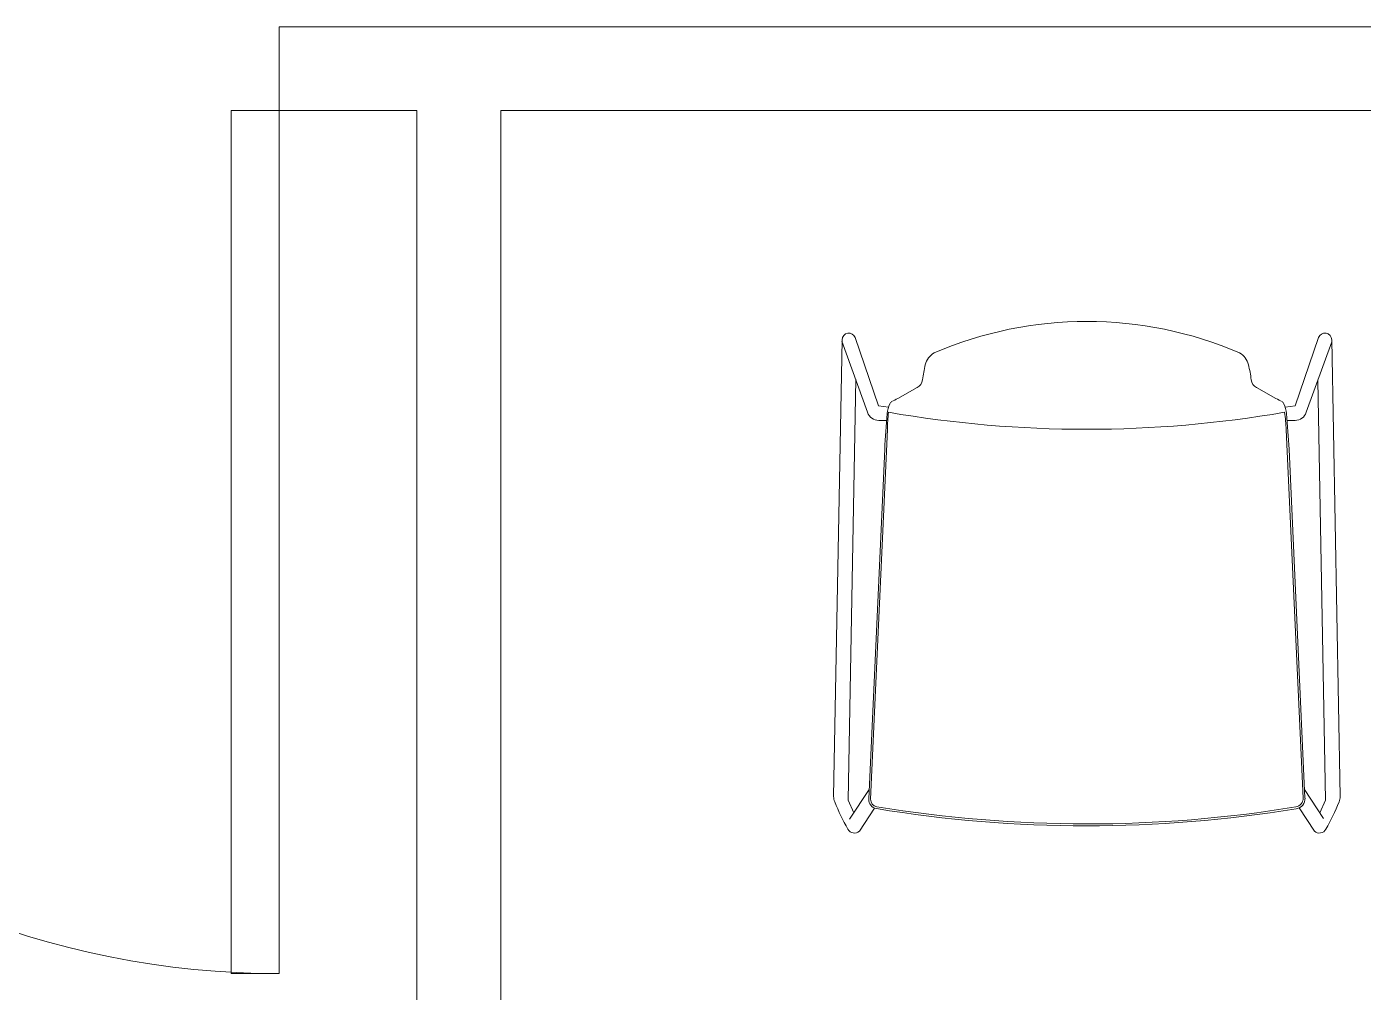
# Model space of a CAD drawing. Header units: inches. Extents: x 1 to 4637, y -664 to 702.
# Drawn here: x 1330 to 1385.8, y -531.5 to -491.2 of the extents above; entities that cross this region are included whole.
import ezdxf

# ---------------------------------------------------------------- set-up
doc = ezdxf.new("R2010")
doc.units = ezdxf.units.IN
doc.header["$MEASUREMENT"] = 0
for name, color, linetype, lineweight in [('A-DOOR', 31, 'Continuous', 9), ('I-FURN', 30, 'Continuous', 9), ('I-WALL', 2, 'Continuous', 9)]:
    doc.layers.add(name, color=color, linetype=linetype, lineweight=lineweight)

# ---------------------------------------------------------------- blocks, each defined once
blk = doc.blocks.new('Single-Flush - With Sidelight - 36_ x 96_-2457194-New Construction - Tel_Data_Elec Plan')
at = {"layer": 'A-DOOR', "color": 250, "lineweight": 20}
for p, q in [((-16, 37.75), (-18, 37.75)), ((-18, 1.75), (-18, 37.75)), ((-16, 37.75), (-16, 1.75)), ((-16, 1.75), (-18, 1.75))]:
    blk.add_line(p, q, dxfattribs=at)
at = {"layer": 'A-DOOR'}
blk.add_arc((-18, 1.75), 36, 360, 90, dxfattribs=at)
blk = doc.blocks.new('Desk - Group 3 - Typical-V18-New Construction - Tel_Data_Elec Plan')
at = {"layer": 'I-FURN'}
for p, q in [((11.893, 41.64), (12.244, 60.695)), ((13.303, 57.667), (12.242, 60.632)), ((12.792, 60.782), (13.771, 57.937)), ((31.156, 57.937), (32.136, 60.782)), ((32.686, 60.603), (31.624, 57.667)), ((32.684, 60.695), (33.034, 41.64)), ((12.825, 59.056), (12.502, 41.49)), ((14.573, 58.246), (15.383, 58.695)), ((29.545, 58.695), (30.355, 58.246)), ((32.425, 41.49), (32.104, 58.993)), ((13.771, 57.937), (14.188, 57.886)), ((30.74, 57.886), (31.156, 57.937)), ((13.438, 41.533), (14.144, 56.952)), ((14.105, 57.329), (13.776, 57.329)), ((30.784, 56.94), (31.488, 41.573)), ((31.151, 57.329), (30.823, 57.329)), ((13.358, 41.536), (14.026, 56.126)), ((30.901, 56.126), (31.568, 41.577)), ((12.562, 40.692), (13.376, 41.93)), ((31.552, 41.93), (32.342, 40.729)), ((12.502, 41.49), (12.74, 40.963)), ((32.188, 40.963), (32.425, 41.49)), ((13.6, 41.158), (12.967, 40.195)), ((31.961, 40.195), (31.323, 41.166))]:
    blk.add_line(p, q, dxfattribs=at)
for centre, radius, start, end in [((22.464, 45.251), 16.204, 66.8319, 113.1698), ((12.525, 60.69), 0.282, 19, 178.9467), ((32.402, 60.69), 0.282, 1.0533, 161), ((16.512, 59.45), 0.817, 121.2196, 165.9044), ((28.416, 59.45), 0.817, 14.0956, 58.8065), ((20.598, 58.424), 5.03, 165.9044, 173.1407), ((24.329, 58.424), 5.03, 6.8593, 14.0956), ((15.172, 59.076), 0.435, 299, 353.1407), ((29.756, 59.076), 0.435, 186.8593, 241), ((15.339, 57.5), 1.215, 154.594, 174.6265), ((14.473, 57.912), 0.255, 128.581, 154.594), ((11.857, 63.145), 5.601, 296.0135, 299), ((33.071, 63.145), 5.601, 241, 243.9865), ((30.455, 57.912), 0.255, 25.406, 51.419), ((29.588, 57.5), 1.215, 5.3735, 25.406), ((13.776, 57.829), 0.5, 199, 270), ((45.068, 54.704), 31.074, 174.6265, 177.3768), ((18.065, 57.077), 3.923, 171.3474, 181.8294), ((22.449, 105.418), 48.46, 260.1834, 279.8156), ((25.437, 56.764), 5.35, 1.8773, 9.7111), ((-0.14, 54.704), 31.074, 2.6232, 5.3735), ((31.151, 57.829), 0.5, 270, 341), ((12.459, 41.63), 0.566, 178.9467, 202.6525), ((22.903, 45.988), 11.882, 202.6525, 208.7415), ((13.746, 41.518), 0.388, 177.3768, 260.6414), ((13.746, 41.518), 0.308, 177.3768, 260.6414), ((31.134, 41.557), 0.355, 279.3103, 2.6232), ((31.134, 41.557), 0.435, 279.3103, 2.6232), ((22.025, 45.988), 11.882, 331.2585, 337.3475), ((32.468, 41.63), 0.566, 337.3475, 1.0533), ((22.466, 94.429), 54.013, 260.6414, 279.3103), ((22.466, 94.429), 53.933, 260.6414, 279.3103), ((12.756, 40.424), 0.31, 208.7415, 312.666), ((32.171, 40.424), 0.31, 227.334, 331.2585)]:
    blk.add_arc(centre, radius, start, end, dxfattribs=at)

msp = doc.modelspace()

# ---------------------------------------------------------------- linework, layer by layer
at = {"layer": 'I-WALL', "color": 250, "lineweight": 20}
for p, q in [((1446.536, -491.228), (1340.536, -491.228)), ((1340.536, -491.228), (1340.536, -494.728)), ((1340.536, -494.728), (1346.286, -494.728)), ((1346.286, -494.728), (1346.286, -638.665)), ((1349.786, -638.665), (1349.786, -494.728)), ((1349.786, -494.728), (1446.536, -494.728))]:
    msp.add_line(p, q, dxfattribs=at)

# ---------------------------------------------------------------- block references
at = {"layer": 'A-DOOR', "lineweight": 13, "rotation": 180}
msp.add_blockref('Single-Flush - With Sidelight - 36_ x 96_-2457194-New Construction - Tel_Data_Elec Plan', (1322.536, -492.978), dxfattribs=at)
at = {"layer": 'I-FURN'}
msp.add_blockref('Desk - Group 3 - Typical-V18-New Construction - Tel_Data_Elec Plan', (1351.786, -564.978), dxfattribs=at)

doc.saveas('drawing.dxf')
